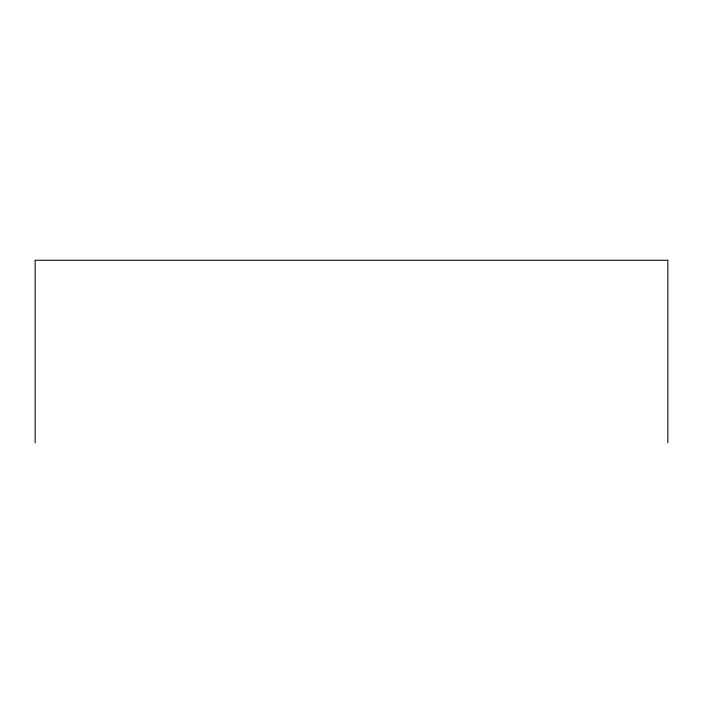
<?xml version="1.0" encoding="UTF-8"?>
<svg xmlns="http://www.w3.org/2000/svg" width="703" height="703" viewBox="0 0 703 703"><rect width="100%" height="100%" fill="white"/><g stroke="black" fill="none" stroke-linecap="round" stroke-linejoin="round"><path stroke-width="1.05" d="M667.85 442.741L667.85 260.259L35.15 260.259L35.15 442.741"/></g></svg>
